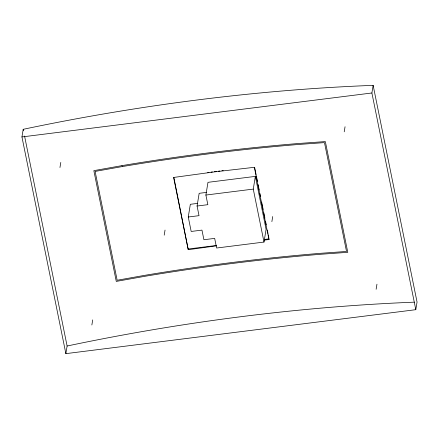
<?xml version="1.0" encoding="UTF-8"?>
<svg xmlns="http://www.w3.org/2000/svg" width="439" height="439" viewBox="0 0 439 439"><rect width="100%" height="100%" fill="white"/><g stroke="black" fill="none" stroke-linecap="round" stroke-linejoin="round"><path stroke-width="0.66" d="M21.95 136.941L23.201 129.313A974.218 433.732 -11.5 0 1 373.139 85.358L417.05 302.059L415.799 309.687L65.861 353.642L21.95 136.941L371.893 92.986L373.139 85.358M59.956 167.517L60.791 162.43M65.861 353.642L67.107 346.014L24.557 136.019M91.866 324.986L92.7 319.899M164.208 235.161L165.037 230.074M188.26 217.014L199.026 215.659L197.073 206.028L207.845 204.678L205.891 195.048L207.971 182.333L255.35 176.385L266.083 229.356L264.004 242.065L216.625 248.019L214.671 238.388L203.905 239.738L201.956 230.107L191.184 231.457L188.26 217.014L190.339 204.3L197.742 203.372M216.559 245.829L188.243 249.687L173.855 177.427M197.073 206.028L199.158 193.319L206.56 192.386M264.004 242.065L253.27 189.094L255.35 176.385M271.878 221.635L272.712 216.553M264.294 240.084L268.997 239.546L269.112 238.849L264.36 239.447M344.22 131.81L345.054 126.728M376.124 289.279L376.958 284.198M207.652 172.5L209.008 172.329M211.044 172.072L212.399 171.901M214.435 171.649L216.471 171.391M218.507 171.133L219.868 170.963M221.904 170.711L223.259 170.541M205.891 195.048L253.27 189.094M188.353 248.995L216.18 245.5M371.893 92.986L415.799 309.687M254.609 167.286L256.102 174.645M256.371 175.979L257.457 181.334M258.132 184.676L259.219 190.027M259.893 193.369L260.574 196.716M261.655 202.066L263.148 209.425M263.828 212.767L264.909 218.117M265.59 221.459L266.264 224.806M267.351 230.157L268.026 233.499M268.3 234.838L268.838 237.515M268.997 239.546L254.362 167.308L214.056 171.945L173.608 177.455L188.243 249.687M23.201 129.313L23.47 130.652M67.107 346.014A974.218 433.732 -11.5 0 1 414.345 302.164M121.982 165.624L93.842 170.65L116.28 281.41L144.426 276.383A974.218 433.732 -11.5 0 1 320.141 254.313L347.781 252.332L325.343 141.577L297.697 143.558A974.218 433.732 -11.5 0 0 121.982 165.624M122.179 166.59L95.115 171.424L117.164 280.252L144.228 275.423A974.218 433.732 -11.5 0 1 319.943 253.352L346.525 251.448L324.476 142.615L297.894 144.519A974.218 433.732 -11.5 0 0 122.179 166.59"/></g></svg>
